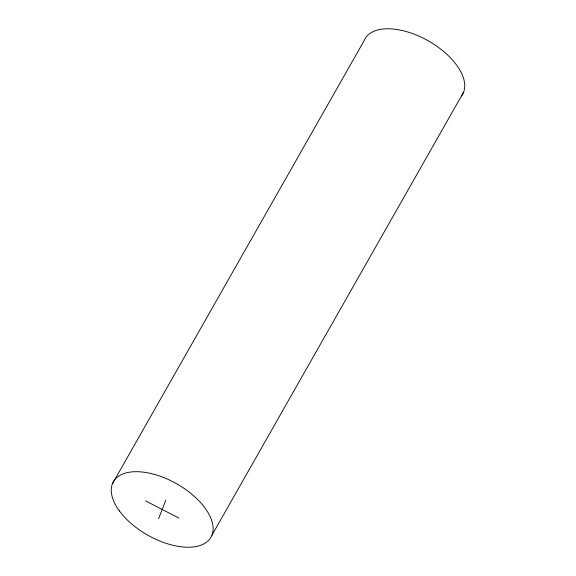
<?xml version="1.0" encoding="UTF-8"?>
<svg xmlns="http://www.w3.org/2000/svg" width="576" height="576" viewBox="0 0 576 576"><rect width="100%" height="100%" fill="white"/><g stroke="black" fill="none" stroke-linecap="round" stroke-linejoin="round"><path stroke-width="0.86" d="M158.602 518.695L165.787 500.227M112.414 483.782L364.025 40.867A56.131 29.491 29.6 0 1 428.177 40.781A56.131 29.491 29.6 0 1 461.498 95.962M211.975 535.133L463.586 92.218M145.598 500.904L178.783 518.018M119.369 510.89A56.131 29.491 29.6 0 0 207.482 541.426A56.131 29.491 29.6 0 0 159.725 476.064A56.131 29.491 29.6 0 0 119.369 510.89"/></g></svg>
